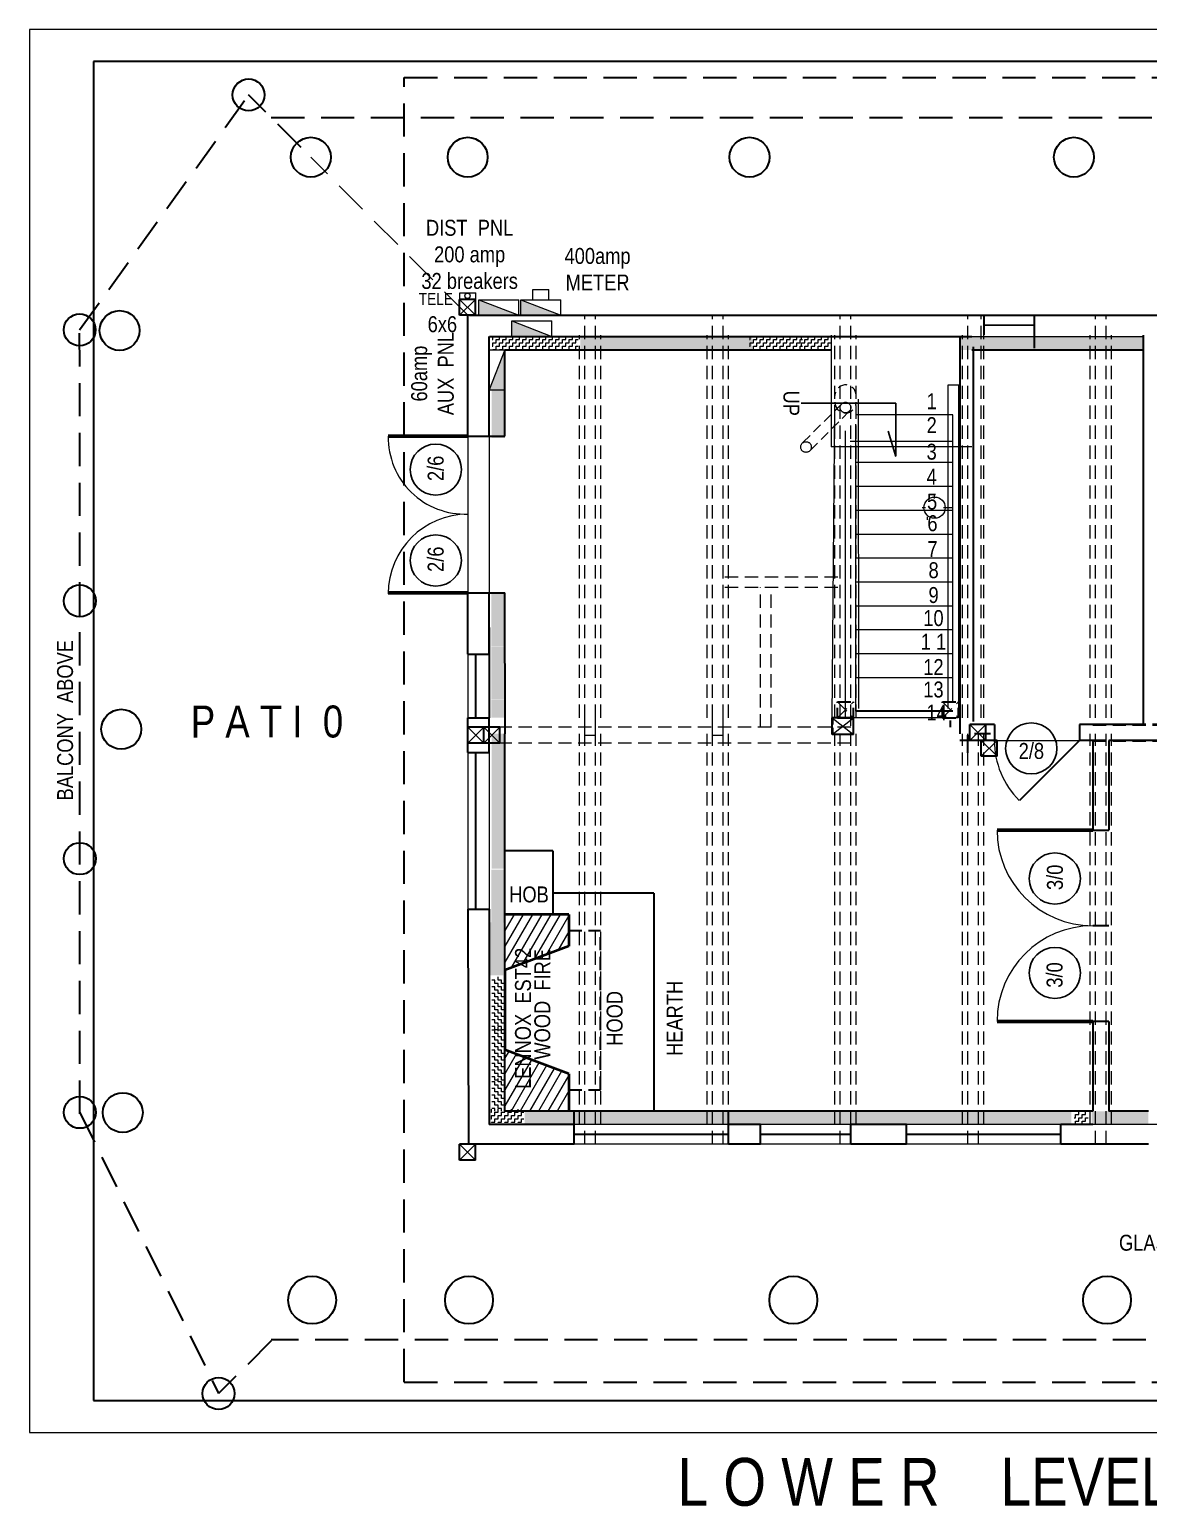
# Model space of a CAD drawing. Header units: inches. Extents: x -243 to 1653, y 329 to 885.
# Drawn here: x -243 to 178, y 329 to 885 of the extents above; entities that cross this region are included whole.
import ezdxf

# ---------------------------------------------------------------- set-up
doc = ezdxf.new("R2010")
doc.units = ezdxf.units.IN
doc.header["$MEASUREMENT"] = 0
doc.linetypes.add('DASHDOT2', pattern=[0.5, 0.25, -0.125, 0, -0.125])
doc.linetypes.add('HIDDEN', pattern=[0.375, 0.25, -0.125])
for name, color, linetype, lineweight in [('DOORS', 7, 'Continuous', 60), ('ELEC SYMBOLS', 7, 'Continuous', 20), ('FLOOR BEAMS', 3, 'Continuous', 30), ('FLOOR JOIST', 7, 'Continuous', 20), ('MASONRY', 14, 'Continuous', 30), ('NEW  ROUIGH SAWN  BEAMS', 3, 'HIDDEN', 40), ('PLUMBING', 5, 'Continuous', 20), ('ROOF', 7, 'HIDDEN', 30), ('STAIRS', 7, 'Continuous', 20), ('WALL FRAMING', 7, 'Continuous', 30), ('WALLS', 7, 'Continuous', 30), ('WINDOWS', 5, 'Continuous', 30)]:
    doc.layers.add(name, color=color, linetype=linetype, lineweight=lineweight)
for name, color, linetype in [('TEXT', 7, 'Continuous'), ('TEXT80', 15, 'Continuous'), ('TITLE BLOCK', 7, 'Continuous')]:
    doc.layers.add(name, color=color, linetype=linetype)
doc.layers.get('PLUMBING').off()
doc.styles.add('ARCHENT', font='technical.ttf', dxfattribs={"height": 6})

# ---------------------------------------------------------------- blocks, each defined once
blk = doc.blocks.new('A$C4B672F97')
at = {"layer": 'STAIRS', "color": 7, "linetype": 'HIDDEN', "lineweight": 9, "ltscale": 15}
for p, q in [((-3.14, 2.52), (-17.99, -12.33)), ((-0.31, -0.31), (-15.16, -15.16))]:
    blk.add_line(p, q, dxfattribs=at)
at = {"layer": 'STAIRS', "linetype": 'DASHDOT2', "lineweight": 9, "ltscale": 150}
for centre in [(-1.72, 1.1), (-16.57, -13.75)]:
    blk.add_circle(centre, 2, dxfattribs=at)
at = {"layer": 'STAIRS', "color": 7, "linetype": 'HIDDEN', "lineweight": 9, "ltscale": 15}
for centre, start, end in [((-1.72, 5.62), 0, 180), ((-1.72, 3.1), 180, 0)]:
    blk.add_arc(centre, 4, start, end, dxfattribs=at)

msp = doc.modelspace()

# ---------------------------------------------------------------- hatches: boundary and pattern name
at = {"layer": 'ELEC SYMBOLS', "linetype": 'Continuous', "lineweight": 20, "ltscale": 20}
for points in [[(-74.23, 783.28), (-74.23, 777.4), (-59.23, 777.4)], [(-58.4, 783.28), (-58.4, 777.4), (-43.4, 777.4)], [(-46.77, 769.4), (-61.77, 775.28), (-61.77, 769.4)], [(-70.32, 749.4), (-64.44, 749.4), (-64.44, 764.4)]]:
    msp.add_hatch(color=7, dxfattribs=at).paths.add_polyline_path(points)
at = {"layer": 'WALLS', "linetype": 'Continuous', "lineweight": 20, "ltscale": 20}
h = msp.add_hatch(dxfattribs=at)
h.set_pattern_fill('ZIGZAG', color=46, scale=10, style=0)
h.set_pattern_definition([(0, (-293.9503, -0.5141), (1.25, 1.25), [1.25, -1.25]), (90, (-292.7003, -0.5141), (-1.25, 1.25), [1.25, -1.25])])
h.paths.add_polyline_path([(-49.27, 764.38), (-49.27, 769.39), (-69.26, 769.39), (-69.26, 764.39)])
h = msp.add_hatch(dxfattribs=at)
h.set_pattern_fill('ZIGZAG', color=46, scale=10, style=0)
h.set_pattern_definition([(0, (-274.01, -0.5141), (1.25, 1.25), [1.25, -1.25]), (90, (-272.76, -0.5141), (-1.25, 1.25), [1.25, -1.25])])
h.paths.add_polyline_path([(-36.81, 764.38), (-36.81, 769.39), (-49.32, 769.39), (-49.32, 764.39)])
h = msp.add_hatch(dxfattribs=at)
h.set_pattern_fill('ZIGZAG', color=46, scale=10, style=0)
h.set_pattern_definition([(0, (-147.2187, -0.5), (1.25, 1.25), [1.25, -1.25]), (90, (-145.9687, -0.5), (-1.25, 1.25), [1.25, -1.25])])
h.paths.add_polyline_path([(10.46, 769.41), (-33.54, 769.42), (-33.54, 764.42), (10.46, 764.41)])
h.paths.add_polyline_path([(-33.54, 769.42), (-36.03, 769.42), (-36.03, 764.42), (-33.54, 764.42)])
h.paths.add_polyline_path([(14.46, 769.41), (10.46, 769.41), (10.46, 764.41), (14.46, 764.41)])
h.paths.add_polyline_path([(16.97, 769.41), (14.46, 769.41), (14.46, 764.41), (16.97, 764.41)])
h.paths.add_polyline_path([(28.47, 769.4), (16.97, 769.41), (16.97, 764.41), (28.47, 764.4)])
h.paths.add_polyline_path([(110.46, 769.4), (106.47, 769.4), (106.47, 764.4), (110.46, 764.4)])
h.paths.add_polyline_path([(154.46, 769.4), (110.46, 769.4), (110.46, 764.4), (154.46, 764.39)])
h.paths.add_polyline_path([(158.46, 769.4), (154.46, 769.4), (154.46, 764.39), (158.46, 764.39)])
h.paths.add_polyline_path([(175.47, 769.4), (158.46, 769.4), (158.46, 764.39), (175.47, 764.39)])
h = msp.add_hatch(dxfattribs=at)
h.set_pattern_fill('ZIGZAG', color=46, scale=10, style=0)
h.set_pattern_definition([(0, (-197.1369, -0.5141), (1.25, 1.25), [1.25, -1.25]), (90, (-195.8869, -0.5141), (-1.25, 1.25), [1.25, -1.25])])
h.paths.add_polyline_path([(47.55, 764.38), (47.55, 769.39), (27.55, 769.39), (27.55, 764.39)])
h = msp.add_hatch(dxfattribs=at)
h.set_pattern_fill('ZIGZAG', color=46, scale=10, style=0)
h.set_pattern_definition([(0, (-177.8378, -0.5141), (1.25, 1.25), [1.25, -1.25]), (90, (-176.5878, -0.5141), (-1.25, 1.25), [1.25, -1.25])])
h.paths.add_polyline_path([(58.26, 764.38), (58.26, 769.39), (46.85, 769.39), (46.85, 764.39)])
h = msp.add_hatch(dxfattribs=at)
h.set_pattern_fill('ZIGZAG', color=46, scale=10, angle=90, style=0)
h.set_pattern_definition([(90, (700.4921, 457.9546), (-1.25, 1.25), [1.25, -1.25]), (180, (700.4921, 459.2046), (-1.25, -1.25), [1.25, -1.25])])
h.paths.add_polyline_path([(-69.42, 615.64), (-69.42, 571.64), (-64.42, 571.64), (-64.42, 615.64)])
h.paths.add_polyline_path([(-69.42, 571.64), (-69.42, 569.14), (-64.42, 569.14), (-64.42, 571.64)])
h.paths.add_polyline_path([(-69.42, 619.64), (-69.42, 615.64), (-64.42, 615.64), (-64.42, 619.64)])
h.paths.add_polyline_path([(-69.41, 731.28), (-64.4, 731.28), (-64.4, 751.64), (-69.41, 751.64)])
h.paths.add_polyline_path([(-64.42, 619.9), (-69.42, 619.9), (-69.42, 619.64), (-64.42, 619.64)])
h = msp.add_hatch(dxfattribs=at)
h.set_pattern_fill('ZIGZAG', color=46, scale=10, angle=90, style=0)
h.set_pattern_definition([(90, (700.392, 379.2916), (-1.25, 1.25), [1.25, -1.25]), (180, (700.392, 380.5416), (-1.25, -1.25), [1.25, -1.25])])
h.paths.add_polyline_path([(-69.51, 652.95), (-64.5, 652.95), (-64.5, 672.98), (-69.51, 672.98)])
h.paths.add_polyline_path([(-69.52, 536.93), (-64.52, 536.93), (-64.52, 536.97), (-69.52, 536.97)])
h = msp.add_hatch(dxfattribs=at)
h.set_pattern_fill('ZIGZAG', color=46, scale=10, angle=90, style=0)
h.set_pattern_definition([(90, (700.392, 359.1093), (-1.25, 1.25), [1.25, -1.25]), (180, (700.392, 360.3593), (-1.25, -1.25), [1.25, -1.25])])
h.paths.add_polyline_path([(-69.51, 632.77), (-64.5, 632.77), (-64.5, 652.8), (-69.51, 652.8)])
h.paths.add_polyline_path([(-69.52, 516.74), (-64.52, 516.74), (-64.52, 516.79), (-69.52, 516.79)])
h = msp.add_hatch(dxfattribs=at)
h.set_pattern_fill('ZIGZAG', color=46, scale=10, angle=90, style=0)
h.set_pattern_definition([(90, (700.392, 338.9417), (-1.25, 1.25), [1.25, -1.25]), (180, (700.392, 340.1917), (-1.25, -1.25), [1.25, -1.25])])
h.paths.add_polyline_path([(-69.52, 496.58), (-64.52, 496.58), (-64.52, 496.63), (-69.52, 496.63)])
h.paths.add_polyline_path([(-69.51, 625.9), (-64.5, 625.9), (-64.5, 632.63), (-69.51, 632.63)])
h = msp.add_hatch(dxfattribs=at)
h.set_pattern_fill('ZIGZAG', color=46, scale=10, angle=90, style=0)
h.set_pattern_definition([(90, (700.392, 275.12), (-1.25, 1.25), [1.25, -1.25]), (180, (700.392, 276.37), (-1.25, -1.25), [1.25, -1.25])])
h.paths.add_polyline_path([(-69.51, 548.78), (-64.5, 548.78), (-64.5, 568.81), (-69.51, 568.81)])
h.paths.add_polyline_path([(-69.52, 432.76), (-64.52, 432.76), (-64.52, 432.8), (-69.52, 432.8)])
h = msp.add_hatch(dxfattribs=at)
h.set_pattern_fill('ZIGZAG', color=46, scale=10, angle=90, style=0)
h.set_pattern_definition([(90, (699.8932, 255.2654), (-1.25, 1.25), [1.25, -1.25]), (180, (699.8932, 256.5154), (-1.25, -1.25), [1.25, -1.25])])
h.paths.add_polyline_path([(-70.01, 528.93), (-65, 528.93), (-65, 548.95), (-70.01, 548.95)])
h.paths.add_polyline_path([(-70.01, 412.9), (-65.01, 412.9), (-65.01, 412.95), (-70.01, 412.95)])
h = msp.add_hatch(dxfattribs=at)
h.set_pattern_fill('ZIGZAG', color=46, scale=10, angle=90, style=0)
h.set_pattern_definition([(90, (700.5881, 234.691), (-1.25, 1.25), [1.25, -1.25]), (180, (700.5881, 235.941), (-1.25, -1.25), [1.25, -1.25])])
h.paths.add_polyline_path([(-69.31, 508.01), (-64.31, 508.01), (-64.3, 528.38), (-69.31, 528.38)])
h = msp.add_hatch(dxfattribs=at)
h.set_pattern_fill('ZIGZAG', color=46, scale=10, angle=90, style=0)
h.set_pattern_definition([(90, (700.5881, 215.8317), (-1.25, 1.25), [1.25, -1.25]), (180, (700.5881, 217.0817), (-1.25, -1.25), [1.25, -1.25])])
h.paths.add_polyline_path([(-69.31, 489.15), (-64.31, 489.15), (-64.3, 509.52), (-69.31, 509.52)])
h = msp.add_hatch(dxfattribs=at)
h.set_pattern_fill('ZIGZAG', color=46, scale=10, angle=90, style=0)
h.set_pattern_definition([(90, (700.5881, 196.42), (-1.25, 1.25), [1.25, -1.25]), (180, (700.5881, 197.67), (-1.25, -1.25), [1.25, -1.25])])
h.paths.add_polyline_path([(-69.31, 477.9), (-64.31, 477.9), (-64.3, 490.11), (-69.31, 490.11)])
h = msp.add_hatch(dxfattribs=at)
h.set_pattern_fill('ZIGZAG', color=46, scale=10, style=0)
h.set_pattern_definition([(0, (-294.4676, -291.2604), (1.25, 1.25), [1.25, -1.25]), (90, (-293.2176, -291.2604), (-1.25, 1.25), [1.25, -1.25])])
h.paths.add_polyline_path([(-57.27, 473.64), (-57.27, 478.64), (-69.78, 478.64), (-69.78, 473.64)])
h = msp.add_hatch(dxfattribs=at)
h.set_pattern_fill('ZIGZAG', color=46, scale=10, style=0)
h.set_pattern_definition([(0, (-310.6555, -0.0402), (1.25, 1.25), [1.25, -1.25]), (90, (-309.4055, -0.0402), (-1.25, 1.25), [1.25, -1.25])])
h.paths.add_polyline_path([(-52.97, 477.86), (-56.97, 477.86), (-56.97, 472.86), (-52.97, 472.86)])
h.paths.add_polyline_path([(-8.97, 477.86), (-52.97, 477.86), (-52.97, 472.86), (-8.97, 472.86)])
h.paths.add_polyline_path([(-4.97, 477.86), (-8.97, 477.86), (-8.97, 472.86), (-4.97, 472.86)])
h.paths.add_polyline_path([(-3.47, 477.86), (-4.97, 477.86), (-4.97, 472.86), (-3.47, 472.86)])
h.paths.add_polyline_path([(29.53, 477.86), (-3.47, 477.86), (-3.47, 472.86), (29.53, 472.86)])
h.paths.add_polyline_path([(39.03, 477.86), (29.53, 477.86), (29.53, 472.86), (39.03, 472.86)])
h.paths.add_polyline_path([(43.03, 477.86), (39.03, 477.86), (39.03, 472.86), (43.03, 472.86)])
h.paths.add_polyline_path([(56.03, 477.86), (43.03, 477.86), (43.03, 472.86), (56.03, 472.86)])
h.paths.add_polyline_path([(63.75, 477.86), (63.75, 472.86), (85.03, 472.86), (85.03, 477.86)])
h = msp.add_hatch(dxfattribs=at)
h.set_pattern_fill('ZIGZAG', color=46, scale=10, style=0)
h.set_pattern_definition([(0, (-218.1047, -0.0402), (1.25, 1.25), [1.25, -1.25]), (90, (-216.8547, -0.0402), (-1.25, 1.25), [1.25, -1.25])])
h.paths.add_polyline_path([(39.58, 477.86), (35.58, 477.86), (35.58, 472.86), (39.58, 472.86)])
h.paths.add_polyline_path([(83.58, 477.86), (39.58, 477.86), (39.58, 472.86), (83.58, 472.86)])
h.paths.add_polyline_path([(87.58, 477.86), (83.58, 477.86), (83.58, 472.86), (87.58, 472.86)])
h.paths.add_polyline_path([(89.08, 477.86), (87.58, 477.86), (87.58, 472.86), (89.08, 472.86)])
h.paths.add_polyline_path([(122.08, 477.86), (89.08, 477.86), (89.08, 472.86), (122.08, 472.86)])
h.paths.add_polyline_path([(131.58, 477.86), (122.08, 477.86), (122.08, 472.86), (131.58, 472.86)])
h.paths.add_polyline_path([(135.58, 477.86), (131.58, 477.86), (131.58, 472.86), (135.58, 472.86)])
h.paths.add_polyline_path([(148.58, 477.86), (135.58, 477.86), (135.58, 472.86), (148.58, 472.86)])
h.paths.add_polyline_path([(21.29, 477.86), (21.29, 472.86), (35.58, 472.86), (35.58, 477.86)])
h.paths.add_polyline_path([(156.3, 477.86), (156.3, 472.86), (177.58, 472.86), (177.58, 477.86)])
h = msp.add_hatch(dxfattribs=at)
h.set_pattern_fill('ZIGZAG', color=46, scale=10, style=0)
h.set_pattern_definition([(360, (-123.604, -292.1177), (1.25, 1.25), [1.25, -1.25]), (90, (-122.354, -292.1177), (-1.25, 1.25), [1.25, -1.25])])
h.paths.add_polyline_path([(154.96, 472.78), (154.96, 477.78), (149.72, 477.78), (149.72, 472.78)])

# ---------------------------------------------------------------- linework, layer by layer
at = {"layer": 'DOORS', "color": 5, "linetype": 'Continuous', "ltscale": 15}
for p, q in [((-78.32, 731.9), (-108.32, 731.9)), ((-78.32, 672.99), (-108.32, 672.99))]:
    msp.add_line(p, q, dxfattribs=at)
at = {"layer": 'DOORS', "linetype": 'Continuous', "ltscale": 15}
for p, q in [((156.68, 583.65), (120.68, 583.65)), ((156.68, 511.65), (120.68, 511.65))]:
    msp.add_line(p, q, dxfattribs=at)
at = {"layer": 'DOORS', "color": 7, "linetype": 'Continuous', "lineweight": 5, "ltscale": 15}
for centre, radius, start, end in [((-79.49, 731.41), 28.83, 179.0338, 272.3331), ((-78.32, 672.58), 30, 90, 180), ((156.68, 583.65), 36, 180, 270), ((156.68, 511.65), 36, 90, 180)]:
    msp.add_arc(centre, radius, start, end, dxfattribs=at)
at = {"layer": 'DOORS', "linetype": 'Continuous', "lineweight": 5, "ltscale": 15}
msp.add_arc((151.66, 617.4), 32, 180, 225.0317, dxfattribs=at)
at = {"layer": 'ELEC SYMBOLS', "color": 7, "linetype": 'Continuous', "lineweight": 20, "ltscale": 20}
for p, q in [((-81.36, 783.41), (-81.4, 785.86)), ((-81.4, 785.86), (-75.4, 785.86)), ((-75.42, 783.39), (-75.4, 785.86)), ((-53.9, 783.28), (-53.9, 787.16)), ((-53.9, 787.16), (-47.9, 787.16)), ((-47.9, 783.28), (-47.9, 787.16)), ((-74.23, 777.4), (-74.23, 783.28)), ((-74.23, 783.28), (-59.23, 783.28)), ((-74.23, 783.28), (-59.23, 777.4)), ((-59.23, 777.4), (-59.23, 783.28)), ((-58.4, 777.4), (-58.4, 783.28)), ((-58.4, 783.28), (-43.4, 783.28)), ((-58.4, 783.28), (-43.4, 777.4)), ((-43.4, 777.4), (-43.4, 783.28)), ((-61.77, 769.4), (-61.77, 775.28)), ((-61.77, 775.28), (-46.77, 775.28)), ((-61.77, 775.28), (-46.77, 769.4)), ((-46.77, 769.4), (-46.77, 775.28)), ((-61.77, 769.4), (-46.77, 769.4)), ((-70.32, 764.4), (-64.44, 764.4)), ((-64.44, 764.4), (-70.32, 749.4)), ((-64.44, 764.4), (-64.44, 749.4)), ((-70.32, 749.4), (-64.44, 749.4))]:
    msp.add_line(p, q, dxfattribs=at)
at = {"layer": 'ELEC SYMBOLS', "color": 6, "linetype": 'Continuous', "lineweight": 9, "ltscale": 150}
for p, q in [((97.18, 708.4), (97.18, 709.59)), ((93.77, 704.99), (92.58, 704.99)), ((94.55, 700.4), (94.55, 701.59)), ((103.66, 704.99), (100.58, 704.99))]:
    msp.add_line(p, q, dxfattribs=at)
at = {"layer": 'ELEC SYMBOLS', "color": 7, "lineweight": 20, "ltscale": 15}
msp.add_circle((-78.51, 784.74), 1, dxfattribs=at)
at = {"layer": 'ELEC SYMBOLS', "color": 6, "lineweight": 20, "ltscale": 15}
msp.add_circle((97.18, 704.99), 4, dxfattribs=at)
at = {"layer": 'FLOOR BEAMS', "color": 7, "linetype": 'HIDDEN', "lineweight": 20, "ltscale": 20}
for p, q in [((-34.32, 625.9), (-34.31, 777.4)), ((-30.32, 625.9), (-30.32, 777.4)), ((13.68, 625.9), (13.68, 777.4)), ((17.68, 625.9), (17.69, 777.4)), ((109.68, 625.9), (109.68, 777.41)), ((114.68, 625.9), (114.68, 777.41)), ((157.68, 625.9), (157.68, 777.41)), ((161.68, 625.9), (161.68, 777.4)), ((60.83, 678.9), (17.68, 678.9)), ((60.83, 674.9), (17.68, 674.9)), ((31.68, 622.34), (31.68, 674.9)), ((35.68, 622.34), (35.68, 674.9)), ((65.68, 465.4), (65.68, 625.9)), ((65.68, 622.34), (-70.32, 622.34)), ((-34.32, 465.4), (-34.32, 619.9)), ((-30.32, 465.4), (-30.32, 619.9)), ((13.68, 465.4), (13.68, 619.9)), ((17.68, 465.4), (17.68, 619.9)), ((61.68, 465.4), (61.68, 619.9)), ((109.68, 465.4), (109.68, 619.9)), ((113.68, 465.4), (113.68, 619.9)), ((157.68, 465.4), (157.68, 619.9)), ((161.68, 465.4), (161.68, 619.9)), ((65.68, 616.34), (-70.32, 616.34))]:
    msp.add_line(p, q, dxfattribs=at)
at = {"layer": 'FLOOR BEAMS', "color": 3, "linetype": 'HIDDEN', "lineweight": 20, "ltscale": 20}
for p, q in [((-36.32, 625.9), (-36.32, 769.91)), ((-28.32, 625.9), (-28.32, 769.91)), ((11.68, 625.9), (11.68, 769.91)), ((19.68, 625.9), (19.68, 769.91)), ((59.68, 625.9), (59.68, 769.91)), ((67.68, 625.9), (67.68, 769.91)), ((107.68, 625.9), (107.68, 769.9)), ((115.68, 625.9), (115.68, 769.9)), ((155.68, 625.9), (155.68, 769.91)), ((163.68, 625.9), (163.68, 769.91)), ((-36.32, 472.9), (-36.32, 619.9)), ((-28.32, 472.9), (-28.32, 619.9)), ((11.68, 472.9), (11.68, 619.9)), ((19.68, 472.9), (19.68, 619.9)), ((59.68, 472.9), (59.68, 619.9)), ((67.68, 472.9), (67.68, 619.9)), ((107.68, 472.9), (107.68, 619.9)), ((115.68, 472.9), (115.68, 619.9)), ((155.68, 472.9), (155.68, 619.9)), ((163.68, 472.9), (163.68, 619.9))]:
    msp.add_line(p, q, dxfattribs=at)
at = {"layer": 'FLOOR BEAMS', "color": 3, "linetype": 'HIDDEN', "lineweight": 40, "ltscale": 20}
for p, q in [((156.67, 623.4), (401.68, 623.4)), ((156.68, 617.4), (401.68, 617.4))]:
    msp.add_line(p, q, dxfattribs=at)
at = {"layer": 'FLOOR JOIST', "color": 7, "linetype": 'Continuous', "lineweight": 9, "ltscale": 20}
for p, q in [((-34.32, 619.9), (-34.32, 625.9)), ((-30.32, 619.9), (-30.32, 625.9)), ((13.68, 619.9), (13.68, 625.9)), ((17.68, 619.9), (17.68, 625.9)), ((-34.32, 619.34), (-30.32, 619.34)), ((13.68, 619.34), (17.68, 619.34))]:
    msp.add_line(p, q, dxfattribs=at)
at = {"layer": 'FLOOR JOIST', "ltscale": 15}
msp.add_line((106.05, 625.9), (66.68, 625.9), dxfattribs=at)
at = {"layer": 'MASONRY', "color": 1, "linetype": 'Continuous', "lineweight": 30, "ltscale": 15}
for p, q in [((-46.44, 575.9), (-64.44, 575.9)), ((-8.44, 559.9), (-46.44, 559.9))]:
    msp.add_line(p, q, dxfattribs=at)
at = {"layer": 'MASONRY', "color": 1, "linetype": 'Continuous', "lineweight": 30, "ltscale": 20}
for p, q in [((-46.44, 575.9), (-46.44, 551.9)), ((-8.44, 559.9), (-8.44, 477.9))]:
    msp.add_line(p, q, dxfattribs=at)
at = {"layer": 'MASONRY', "color": 1, "linetype": 'Continuous', "lineweight": 40, "ltscale": 15}
for p, q in [((-40.44, 551.9), (-64.44, 551.9)), ((-40.44, 551.9), (-40.44, 539.9)), ((-64.44, 530.9), (-64.44, 500.9)), ((-40.44, 491.9), (-40.44, 477.9))]:
    msp.add_line(p, q, dxfattribs=at)
at = {"layer": 'MASONRY', "color": 1, "linetype": 'Continuous', "lineweight": 9, "ltscale": 20}
for p, q in [((-54.05, 551.9), (-64.44, 533.9)), ((-60.97, 551.9), (-64.44, 545.9)), ((-57.51, 551.9), (-64.44, 539.9)), ((-50.58, 551.9), (-62.23, 531.73)), ((-47.12, 551.9), (-57.81, 533.39)), ((-43.65, 551.9), (-53.38, 535.04)), ((-40.44, 551.47), (-48.96, 536.7)), ((-40.44, 545.47), (-44.54, 538.36)), ((-63.01, 500.37), (-64.44, 497.9)), ((-60.17, 499.3), (-64.44, 491.9)), ((-57.32, 498.23), (-64.44, 485.9)), ((-54.47, 497.16), (-64.44, 479.9)), ((-51.62, 496.09), (-62.13, 477.9)), ((-48.78, 495.03), (-58.66, 477.9)), ((-45.93, 493.96), (-55.2, 477.9)), ((-43.08, 492.89), (-51.74, 477.9)), ((-40.44, 491.47), (-48.27, 477.9)), ((-40.44, 485.47), (-44.81, 477.9))]:
    msp.add_line(p, q, dxfattribs=at)
at = {"layer": 'MASONRY', "color": 1, "linetype": 'HIDDEN', "lineweight": 30, "ltscale": 20}
for p, q in [((-40.44, 545.9), (-28.44, 545.9)), ((-28.44, 485.9), (-28.44, 545.9)), ((-40.44, 485.9), (-28.44, 485.9))]:
    msp.add_line(p, q, dxfattribs=at)
at = {"layer": 'MASONRY', "color": 1, "linetype": 'Continuous', "lineweight": 40, "ltscale": 20}
for p, q in [((-40.44, 539.9), (-64.44, 530.9)), ((-40.44, 491.9), (-64.44, 500.9))]:
    msp.add_line(p, q, dxfattribs=at)
at = {"layer": 'NEW  ROUIGH SAWN  BEAMS', "ltscale": 10}
msp.add_line((58.68, 625.9), (58.68, 619.65), dxfattribs=at)
msp.add_line((58.68, 625.9), (58.68, 619.65), dxfattribs=at)
at = {"layer": 'ROOF', "linetype": 'HIDDEN', "ltscale": 50}
for p, q in [((-102.32, 375.9), (-102.32, 866.9)), ((-102.32, 866.9), (425.68, 866.9)), ((-102.32, 375.9), (425.68, 375.9))]:
    msp.add_line(p, q, dxfattribs=at)
at = {"layer": 'STAIRS', "linetype": 'Continuous', "lineweight": 20, "ltscale": 15}
for p, q in [((58.26, 769.92), (58.24, 727.92)), ((68.68, 629.46), (68.55, 745.87)), ((58.68, 625.9), (59.68, 743.63)), ((104.11, 631.96), (104.11, 739.96)), ((63.68, 625.9), (63.68, 733.9)), ((67.61, 628.4), (67.61, 736.4)), ((104.11, 729.96), (65.43, 729.96)), ((111.17, 727.92), (58.24, 727.92))]:
    msp.add_line(p, q, dxfattribs=at)
at = {"layer": 'STAIRS', "color": 7, "linetype": 'Continuous', "lineweight": 9, "ltscale": 20}
msp.add_line((102.26, 751.19), (106.26, 751.19), dxfattribs=at)
at = {"layer": 'STAIRS', "lineweight": 20, "ltscale": 15}
for p, q in [((104.11, 739.96), (67.61, 739.96)), ((104.11, 721.96), (67.61, 721.96)), ((104.11, 712.96), (67.61, 712.96)), ((104.11, 703.96), (67.61, 703.96)), ((104.11, 694.96), (67.61, 694.96)), ((104.11, 685.96), (67.61, 685.96)), ((104.11, 676.96), (67.61, 676.96)), ((104.11, 667.96), (67.61, 667.96)), ((104.11, 658.96), (67.61, 658.96)), ((104.11, 649.96), (67.61, 649.96)), ((104.11, 640.96), (67.61, 640.96))]:
    msp.add_line(p, q, dxfattribs=at)
at = {"layer": 'STAIRS', "linetype": 'Continuous', "lineweight": 30, "ltscale": 15}
msp.add_line((103.04, 624.84), (103.04, 622.34), dxfattribs=at)
at = {"layer": 'TEXT', "linetype": 'Continuous', "ltscale": 15}
for p, q in [((46.99, 744.37), (82.57, 744.37)), ((82.57, 744.27), (82.57, 724.52)), ((82.57, 724.3), (79.71, 733.77))]:
    msp.add_line(p, q, dxfattribs=at)
for centre in [(-90.42, 719.33), (-90.42, 685.13), (133.55, 614.39), (142.43, 565.41), (142.43, 529.89)]:
    msp.add_circle(centre, 9.63, dxfattribs=at)
at = {"layer": 'TITLE BLOCK', "color": 7, "linetype": 'Continuous', "lineweight": 0, "ltscale": 0.5}
for p, q in [((572.77, 884.95), (-243.22, 884.95)), ((-243.22, 884.95), (-243.22, 356.95)), ((-243.22, 356.95), (572.77, 356.95))]:
    msp.add_line(p, q, dxfattribs=at)
at = {"layer": 'TITLE BLOCK', "color": 7, "linetype": 'Continuous', "lineweight": 30, "ltscale": 0.5}
for p, q in [((-219.22, 872.95), (-219.22, 368.95)), ((560.77, 872.95), (-219.22, 872.95)), ((-219.22, 368.95), (560.77, 368.95))]:
    msp.add_line(p, q, dxfattribs=at)
at = {"layer": 'WALL FRAMING', "linetype": 'HIDDEN', "ltscale": 50}
for p, q in [((-224.37, 771.91), (-160.83, 860.35)), ((-141.03, 840.55), (-160.83, 860.35)), ((-152.32, 851.9), (401.68, 851.9)), ((-224.32, 476.9), (-224.37, 771.91)), ((-224.32, 477.4), (-172.12, 371.6)), ((-152.32, 391.4), (-172.12, 371.6)), ((401.68, 391.77), (-152.32, 391.77))]:
    msp.add_line(p, q, dxfattribs=at)
at = {"layer": 'WALL FRAMING', "linetype": 'HIDDEN', "lineweight": 9, "ltscale": 50}
msp.add_line((-78.32, 777.4), (-137.42, 836.9), dxfattribs=at)
at = {"layer": 'WALL FRAMING', "color": 7, "ltscale": 15}
for p, q in [((-81.45, 777.4), (-81.45, 783.4)), ((-75.45, 783.4), (-81.45, 783.4)), ((-81.45, 777.4), (-81.45, 783.4)), ((-78.32, 616.34), (-78.32, 622.34)), ((-78.32, 616.34), (-78.32, 622.34))]:
    msp.add_line(p, q, dxfattribs=at)
at = {"layer": 'WALL FRAMING', "ltscale": 15}
for p, q in [((-75.45, 777.4), (-75.45, 783.4)), ((-75.45, 777.4), (-81.45, 777.4)), ((-78.32, 731.9), (-78.32, 777.4)), ((-77.78, 777.43), (201.68, 777.4)), ((115.68, 777.49), (115.68, 769.99)), ((134.68, 777.5), (134.69, 765)), ((-70.32, 731.9), (-70.32, 769.4)), ((-70.32, 731.9), (-70.32, 769.4)), ((-70.23, 769.43), (111.19, 769.42)), ((106.68, 769.42), (106.68, 619.9)), ((175.68, 769.88), (175.69, 623.4)), ((-64.44, 731.9), (-64.44, 764.4)), ((-64.44, 764.4), (58.26, 764.39)), ((111.19, 764.42), (175.69, 764.4)), ((111.68, 765.47), (111.68, 624.47)), ((-78.32, 731.9), (-70.32, 731.9)), ((-70.46, 731.9), (-64.44, 731.9)), ((-78.32, 649.9), (-78.32, 672.9)), ((-78.32, 672.9), (-70.32, 672.9)), ((-70.46, 672.9), (-64.44, 672.9)), ((-70.32, 649.9), (-70.32, 672.9)), ((-64.32, 619.9), (-64.44, 672.9)), ((-70.32, 659.89), (-70.32, 625.9)), ((-78.32, 649.9), (-70.32, 649.9)), ((104.11, 628.4), (67.61, 628.4)), ((-78.32, 612.9), (-78.32, 625.9)), ((-78.32, 625.9), (-70.32, 625.9)), ((-70.32, 612.9), (-70.32, 625.9)), ((119.68, 623.4), (111.68, 623.4)), ((119.68, 623.4), (119.68, 617.4)), ((175.69, 623.42), (151.68, 623.4)), ((151.68, 623.4), (151.68, 617.4)), ((-64.44, 477.9), (-64.44, 619.9)), ((119.66, 617.4), (106.68, 617.4)), ((118.18, 619.84), (112.18, 619.84)), ((151.7, 617.42), (129.07, 594.79)), ((156.68, 617.4), (151.7, 617.4)), ((210.68, 617.4), (162.68, 617.4)), ((-78.32, 612.9), (-70.32, 612.9)), ((-78.32, 553.9), (-70.32, 553.9)), ((-70.32, 553.9), (-70.32, 472.9)), ((-38.32, 472.9), (-70.32, 472.9)), ((156.68, 477.9), (-64.4, 477.9)), ((-38.32, 465.4), (-38.32, 477.9)), ((19.68, 465.4), (19.68, 477.9)), ((31.68, 472.9), (19.68, 472.9)), ((31.68, 465.4), (31.68, 472.9)), ((65.68, 465.4), (65.68, 472.9)), ((86.68, 472.9), (65.68, 472.9)), ((86.68, 465.4), (86.68, 472.9)), ((156.68, 472.9), (144.68, 472.9)), ((144.68, 465.4), (144.68, 472.9)), ((156.68, 472.9), (156.68, 472.9)), ((177.67, 477.9), (162.68, 477.9)), ((-81.45, 459.4), (-81.45, 465.4)), ((-75.45, 465.4), (-81.45, 465.4)), ((-81.45, 459.4), (-81.45, 465.4)), ((-38.32, 465.4), (-78.17, 465.4)), ((-75.45, 459.4), (-75.45, 465.4)), ((31.68, 465.4), (19.68, 465.4)), ((86.68, 465.4), (65.68, 465.4)), ((177.67, 465.4), (144.68, 465.4)), ((-75.45, 459.4), (-81.45, 459.4))]:
    msp.add_line(p, q, dxfattribs=at)
at = {"layer": 'WALL FRAMING', "lineweight": 9, "ltscale": 15}
for p, q in [((19.68, 777.4), (-38.32, 777.4)), ((19.68, 472.9), (-38.32, 472.9)), ((65.68, 472.9), (31.68, 472.9)), ((144.68, 472.9), (86.68, 472.9)), ((230.68, 472.9), (156.68, 472.9)), ((19.68, 465.4), (-38.32, 465.4)), ((65.68, 465.4), (31.68, 465.4)), ((144.68, 465.4), (86.68, 465.4))]:
    msp.add_line(p, q, dxfattribs=at)
at = {"layer": 'WALL FRAMING', "lineweight": 20, "ltscale": 15}
msp.add_line((111.19, 769.42), (175.69, 769.4), dxfattribs=at)
at = {"layer": 'WALL FRAMING', "color": 1, "linetype": 'HIDDEN', "lineweight": 30, "ltscale": 15}
for p, q in [((60.68, 625.9), (60.68, 631.9)), ((66.68, 625.9), (66.68, 631.9)), ((100.18, 625.9), (100.18, 631.9)), ((106.18, 625.9), (106.18, 631.9))]:
    msp.add_line(p, q, dxfattribs=at)
at = {"layer": 'WALL FRAMING', "color": 1, "linetype": 'HIDDEN', "lineweight": 9, "ltscale": 20}
for p, q in [((60.68, 631.9), (66.68, 625.9)), ((60.68, 625.9), (66.68, 631.9)), ((100.18, 631.9), (106.18, 625.9)), ((100.18, 625.9), (106.18, 631.9))]:
    msp.add_line(p, q, dxfattribs=at)
at = {"layer": 'WALL FRAMING', "color": 1, "linetype": 'HIDDEN', "lineweight": 30, "ltscale": 20}
for p, q in [((60.68, 631.9), (66.68, 631.9)), ((100.18, 631.9), (106.18, 631.9)), ((60.68, 625.9), (66.68, 625.9)), ((100.18, 625.9), (106.18, 625.9))]:
    msp.add_line(p, q, dxfattribs=at)
at = {"layer": 'WALL FRAMING', "color": 7, "linetype": 'Continuous', "lineweight": 9, "ltscale": 25}
for p, q in [((58.68, 619.65), (66.68, 625.9)), ((58.68, 625.9), (66.68, 619.65)), ((58.68, 619.65), (66.68, 625.9)), ((58.68, 625.9), (66.68, 619.65))]:
    msp.add_line(p, q, dxfattribs=at)
at = {"layer": 'WALL FRAMING', "color": 1, "linetype": 'HIDDEN', "ltscale": 5}
msp.add_line((66.68, 625.88), (60.68, 625.88), dxfattribs=at)
msp.add_line((66.68, 625.88), (60.68, 625.88), dxfattribs=at)
at = {"layer": 'WALL FRAMING', "color": 1, "linetype": 'Continuous', "lineweight": 9, "ltscale": 15}
for p, q in [((110.43, 623.42), (116.43, 617.42)), ((110.43, 617.42), (116.43, 623.42)), ((110.43, 623.42), (116.43, 617.42)), ((110.43, 617.42), (116.43, 623.42))]:
    msp.add_line(p, q, dxfattribs=at)
at = {"layer": 'WALL FRAMING', "color": 1, "ltscale": 15}
for p, q in [((110.43, 617.42), (110.43, 623.42)), ((116.43, 623.42), (110.43, 623.42)), ((110.43, 617.42), (110.43, 623.42)), ((116.43, 623.42), (110.43, 623.42)), ((116.43, 617.42), (116.43, 623.42)), ((116.43, 617.42), (116.43, 623.42)), ((116.43, 617.4), (110.43, 617.4)), ((116.43, 617.4), (110.43, 617.4))]:
    msp.add_line(p, q, dxfattribs=at)
at = {"layer": 'WALL FRAMING', "color": 9, "ltscale": 15}
for p, q in [((110.43, 617.4), (110.43, 623.36)), ((110.43, 617.4), (110.43, 623.36)), ((-72.32, 616.34), (-72.32, 622.34)), ((-72.32, 616.34), (-72.32, 622.34)), ((-72.32, 616.34), (-72.32, 622.34)), ((-72.32, 616.34), (-72.32, 622.34)), ((120.68, 617.42), (114.68, 617.42))]:
    msp.add_line(p, q, dxfattribs=at)
at = {"layer": 'WALL FRAMING', "color": 7, "linetype": 'Continuous', "lineweight": 9, "ltscale": 15}
for p, q in [((114.68, 617.42), (120.68, 611.42)), ((114.68, 611.42), (120.68, 617.42))]:
    msp.add_line(p, q, dxfattribs=at)
at = {"layer": 'WALL FRAMING', "linetype": 'Continuous', "ltscale": 15}
msp.add_line((-78.32, 553.9), (-78.17, 465.4), dxfattribs=at)
at = {"layer": 'WALL FRAMING', "ltscale": 15}
for centre, radius in [((-160.83, 860.35), 6), ((-137.42, 836.9), 7.5), ((-78.42, 836.9), 7.5), ((27.58, 836.9), 7.5), ((149.58, 836.9), 7.5), ((-209.35, 771.67), 7.5), ((-224.37, 771.91), 6), ((-224.32, 669.9), 6), ((-208.73, 621.6), 7.5), ((-224.32, 572.9), 6), ((-208.15, 477.32), 7.5), ((-224.32, 477.4), 6), ((-136.94, 406.77), 9), ((-77.94, 406.77), 9), ((44.06, 406.77), 9), ((162.06, 406.77), 9), ((-172.12, 371.6), 6)]:
    msp.add_circle(centre, radius, dxfattribs=at)
at = {"layer": 'WALLS', "linetype": 'Continuous', "lineweight": 9, "ltscale": 15}
for p, q in [((-81.45, 783.4), (-75.45, 777.4)), ((-81.45, 777.4), (-75.45, 783.4)), ((115.68, 769.9), (115.68, 769.9)), ((-78.32, 649.9), (-78.32, 625.9)), ((-70.32, 649.9), (-70.32, 625.9)), ((-81.45, 465.4), (-75.45, 459.4)), ((-81.45, 459.4), (-75.45, 465.4))]:
    msp.add_line(p, q, dxfattribs=at)
at = {"layer": 'WALLS', "linetype": 'HIDDEN', "lineweight": 9, "ltscale": 20}
for p, q in [((61.68, 625.9), (61.68, 777.42)), ((65.68, 625.9), (65.68, 777.42))]:
    msp.add_line(p, q, dxfattribs=at)
at = {"layer": 'WALLS', "linetype": 'Continuous', "lineweight": 9, "ltscale": 20}
for p, q in [((102.25, 629.46), (102.26, 751.19)), ((106.25, 629.46), (106.26, 751.19)), ((119.66, 617.4), (151.7, 617.42))]:
    msp.add_line(p, q, dxfattribs=at)
at = {"layer": 'WALLS', "lineweight": 9, "ltscale": 15}
for p, q in [((-78.32, 731.9), (-78.32, 672.9)), ((-70.32, 731.9), (-70.32, 672.9)), ((-78.32, 612.9), (-78.32, 553.9)), ((-70.32, 612.9), (-70.32, 553.9))]:
    msp.add_line(p, q, dxfattribs=at)
at = {"layer": 'WALLS', "color": 7, "ltscale": 15}
for p, q in [((66.68, 625.9), (58.68, 625.9)), ((66.68, 625.9), (58.68, 625.9)), ((58.68, 619.65), (58.68, 625.88)), ((58.68, 619.65), (58.68, 625.88)), ((66.68, 619.65), (66.68, 625.88)), ((66.68, 619.65), (66.68, 625.88)), ((66.68, 619.65), (58.68, 619.65)), ((66.68, 619.65), (58.68, 619.65)), ((109.68, 612.72), (109.68, 619.43)), ((114.68, 611.42), (114.68, 617.42)), ((120.68, 611.42), (120.68, 617.42)), ((120.68, 611.42), (114.68, 611.42))]:
    msp.add_line(p, q, dxfattribs=at)
at = {"layer": 'WALLS', "ltscale": 15}
for p, q in [((-72.32, 622.34), (-78.32, 622.34)), ((-72.32, 622.34), (-78.32, 622.34)), ((-66.32, 622.34), (-72.32, 622.34)), ((-72.32, 616.34), (-72.32, 622.34)), ((-66.32, 622.34), (-72.32, 622.34)), ((-72.32, 616.34), (-72.32, 622.34)), ((-66.32, 616.34), (-66.32, 622.34)), ((-66.32, 616.34), (-66.32, 622.34)), ((-72.32, 616.34), (-78.32, 616.34)), ((-72.32, 616.34), (-78.32, 616.34)), ((-66.32, 616.34), (-72.32, 616.34)), ((-66.32, 616.34), (-72.32, 616.34))]:
    msp.add_line(p, q, dxfattribs=at)
at = {"layer": 'WALLS', "color": 7, "linetype": 'Continuous', "lineweight": 9, "ltscale": 15}
for p, q in [((-78.32, 622.34), (-72.32, 616.34)), ((-78.32, 616.34), (-72.32, 622.34)), ((-78.32, 622.34), (-72.32, 616.34)), ((-78.32, 616.34), (-72.32, 622.34)), ((-72.32, 622.34), (-66.32, 616.34)), ((-72.32, 616.34), (-66.32, 622.34)), ((-72.32, 622.34), (-66.32, 616.34)), ((-72.32, 616.34), (-66.32, 622.34))]:
    msp.add_line(p, q, dxfattribs=at)
at = {"layer": 'WALLS', "linetype": 'Continuous', "ltscale": 15}
for p, q in [((156.68, 617.4), (156.68, 583.65)), ((162.68, 617.4), (162.68, 583.65)), ((156.68, 583.65), (162.68, 583.65)), ((162.68, 547.65), (156.68, 547.65)), ((156.68, 511.65), (156.68, 477.9)), ((162.68, 511.65), (156.68, 511.65)), ((162.68, 511.65), (162.68, 477.9))]:
    msp.add_line(p, q, dxfattribs=at)
at = {"layer": 'WINDOWS', "ltscale": 15}
for p, q in [((115.83, 773.7), (134.68, 773.75)), ((-75.32, 625.9), (-75.32, 649.9)), ((-75.32, 553.9), (-75.32, 612.9)), ((-38.32, 469.15), (19.68, 469.15)), ((31.68, 469.15), (65.68, 469.15)), ((86.68, 469.15), (144.68, 469.15))]:
    msp.add_line(p, q, dxfattribs=at)

# ---------------------------------------------------------------- block references
at = {"layer": 'PLUMBING', "color": 7, "linetype": 'Continuous', "lineweight": 20, "ltscale": 20}
msp.add_blockref('A$C4B672F97', (65.41, 741.57), dxfattribs=at)

# ---------------------------------------------------------------- texts
at = {"layer": 'TEXT80', "color": 3, "char_height": 6, "width": 360.0625, "attachment_point": 5, "style": 'ARCHENT'}
for s, insert, rotation in [('{\\C7;DIST  PNL\\P200 amp\\P32 breakers}', (-77.69, 800.3), 0.0328), ('{\\C7;400amp\\PMETER}', (-29.57, 794.74), 0.0328), ('{\\C7;60amp\\PAUX  PNL}', (-91.63, 755.46), 90.0328), ('{\\C7;BALCONY  ABOVE}', (-229.82, 625), 90.0328), ('{\\C7;GLASS  FRENCH  DOORS}', (208.74, 428.32), 0.0328)]:
    msp.add_mtext(s, dxfattribs=dict(at, insert=insert, rotation=rotation))
at = {"layer": 'TEXT80', "color": 7, "insert": (-90.4, 783.57), "char_height": 4.5, "width": 270.0469, "attachment_point": 5, "rotation": 0.0328, "style": 'ARCHENT'}
msp.add_mtext('TELE', dxfattribs=at)
at = {"layer": 'TEXT80', "attachment_point": 5, "style": 'ARCHENT'}
for s, insert, char_height, width, rotation in [('{\\C7;6x6}', (-87.95, 774.01), 6, 360.0625, 0.0328), ('{\\C7;UP}', (43.29, 744.3), 6, 360.0625, 270.0328), ('{\\C7;1}', (96.09, 745.05), 6, 360.0625, 0.0328), ('{\\C7;2}', (96.09, 736.05), 6, 360.0625, 0.0328), ('{\\C7;3}', (96.09, 726.03), 6, 360.0625, 0.0328), ('{\\C7;2/6}', (-90.43, 719.79), 6, 360.0625, 89.9672), ('{\\C7;4}', (96.09, 716.68), 6, 360.0625, 0.0328), ('{\\C7;5}', (96.25, 707.28), 6, 360.0625, 0.0328), ('{\\C7;6}', (96.39, 699.12), 6, 360.0625, 0.0328), ('{\\C7;2/6}', (-90.43, 685.59), 6, 360.0625, 89.9672), ('{\\C7;7}', (96.39, 689.4), 6, 360.0625, 0.0328), ('{\\C7;8}', (96.82, 681.42), 6, 360.0625, 0.0328), ('{\\C7;9}', (96.82, 672.08), 6, 360.0625, 0.0328), ('{\\C7;10}', (96.76, 663.41), 6, 360.0625, 0.0328), ('{\\C7;1 1}', (96.76, 654.53), 6, 360.0625, 0.0328), ('{\\C7;12}', (96.76, 645.02), 6, 360.0625, 0.0328), ('{\\C7;13}', (96.76, 636.52), 6, 360.0625, 0.0328), ('{\\C7;P A T I  0}', (-153.91, 624.42), 12, 360.0625, 0.0328), ('{\\C7;14}', (97.99, 627.91), 6, 360.0625, 0.0328), ('{\\C7;2/8}', (133.59, 613.39), 6, 360.0625, 359.9672), ('{\\C7;3/0}', (142.49, 565.86), 6, 360.0625, 90.0328), ('{\\C7;3/0}', (142.36, 529.12), 6, 360.0625, 90.0328), ('{\\C7;     L O W E R    LEVEL  CEILING    P L A N}', (173, 338.3), 18, 477.4227, 0.0328)]:
    msp.add_mtext(s, dxfattribs=dict(at, insert=insert, char_height=char_height, width=width, rotation=rotation))
at = {"layer": 'TEXT80', "color": 1, "linetype": 'Continuous', "lineweight": 30, "char_height": 6, "width": 360.0625, "attachment_point": 5, "style": 'ARCHENT'}
for s, insert, rotation in [('{\\C7;HOB}', (-55.36, 559.39), 359.9672), ('{\\C7;LENNOX  EST42}', (-57.59, 512.79), 89.9672), ('{\\C7;WOOD  FIRE}', (-50.32, 518.06), 89.9672), ('{\\C7;HOOD}', (-23.12, 512.79), 89.9672), ('{\\C7;HEARTH}', (-0.62, 512.79), 89.9672)]:
    msp.add_mtext(s, dxfattribs=dict(at, insert=insert, rotation=rotation))

doc.saveas('drawing.dxf')
